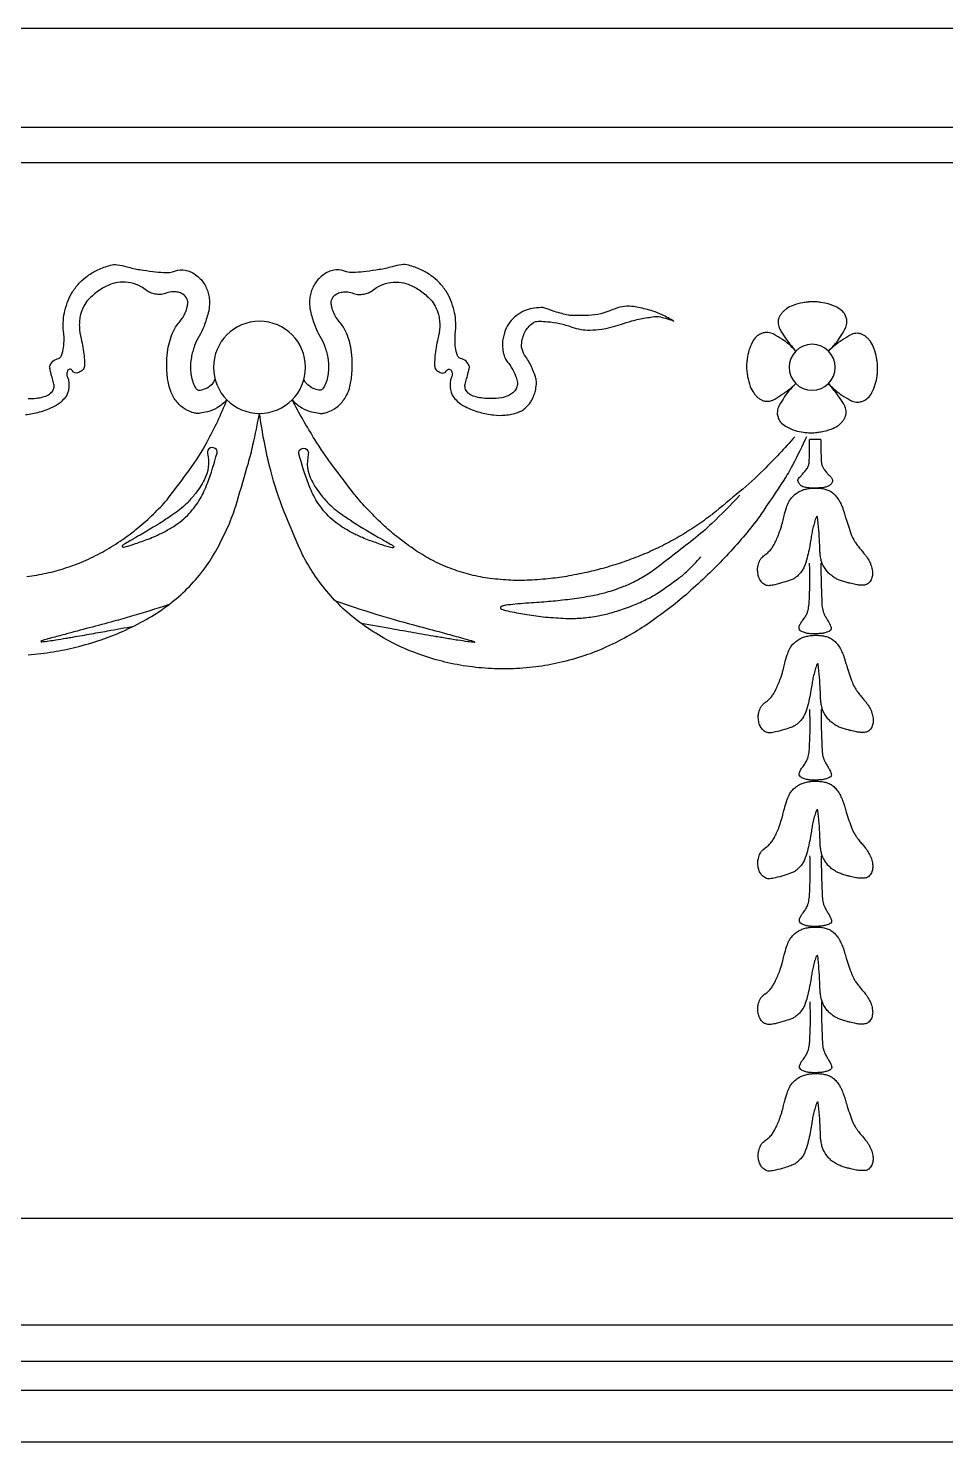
# Model space of a CAD drawing. Header units: millimetres. Extents: x 119.1 to 211.3, y 226 to 289.5.
# Drawn here: x 147.34 to 152.19, y 258.12 to 265.59 of the extents above; entities that cross this region are included whole.
import ezdxf

# ---------------------------------------------------------------- set-up
doc = ezdxf.new("R2010")
doc.units = ezdxf.units.MM

# ---------------------------------------------------------------- blocks, each defined once
blk = doc.blocks.new('BALMERREPEATH410A')
at = {"color": 0}
blk.add_line((-0.0468, -0.3809), (0.0142, -0.3809), dxfattribs=at)
for points in [[(-0.086, 0.086, -0.027333), (-0.1235, 0.1252, -0.03726), (-0.147, 0.1572, -0.008213), (-0.1737, 0.2014, -0.040004), (-0.1783, 0.211, -0.044963), (-0.1824, 0.2253, -0.040875), (-0.1841, 0.2416, -0.063878), (-0.1828, 0.2536, -0.04063), (-0.177, 0.2717, -0.095865), (-0.1616, 0.2951, -0.077592), (-0.1339, 0.3156, -0.045773), (-0.09, 0.3338, -0.04715), (-0.0449, 0.3433, -0.004209), (-0.0191, 0.3461, -0.020399), (-0.0138, 0.3464, -0.011423), (0.0015, 0.3462, -0.010921), (0.0174, 0.3454, -0.017709), (0.0241, 0.3447, -0.004835), (0.0483, 0.3409, -0.046988), (0.1008, 0.327, -0.064824), (0.1358, 0.3087, -0.029994), (0.149, 0.2982, -0.035146), (0.159, 0.2879, -0.037775), (0.1685, 0.2746, -0.041598), (0.1752, 0.2614, -0.060797), (0.1793, 0.2459, -0.064444), (0.1795, 0.2307, -0.044061), (0.1762, 0.2153, -0.045076), (0.1704, 0.201, -0.023888), (0.1651, 0.1918, -0.004866), (0.1367, 0.1484, -0.023067), (0.1173, 0.1222, -0.015728), (0.086, 0.086)], [(-0.086, -0.086, -0.027333), (-0.1252, -0.1235, -0.03726), (-0.1572, -0.147, -0.008213), (-0.2014, -0.1737, -0.040004), (-0.211, -0.1783, -0.044963), (-0.2253, -0.1824, -0.040875), (-0.2416, -0.1841, -0.063878), (-0.2536, -0.1828, -0.04063), (-0.2717, -0.177, -0.095865), (-0.2951, -0.1616, -0.077592), (-0.3156, -0.1339, -0.045773), (-0.3338, -0.09, -0.04715), (-0.3433, -0.0449, -0.004209), (-0.3461, -0.0191, -0.020399), (-0.3464, -0.0138, -0.011423), (-0.3462, 0.0015, -0.010921), (-0.3454, 0.0174, -0.017709), (-0.3447, 0.0241, -0.004835), (-0.3409, 0.0483, -0.046988), (-0.327, 0.1008, -0.064824), (-0.3087, 0.1358, -0.029994), (-0.2982, 0.149, -0.035146), (-0.2879, 0.159, -0.037775), (-0.2746, 0.1685, -0.041598), (-0.2614, 0.1752, -0.060797), (-0.2459, 0.1793, -0.064444), (-0.2307, 0.1795, -0.044061), (-0.2153, 0.1762, -0.045076), (-0.201, 0.1704, -0.023888), (-0.1918, 0.1651, -0.004866), (-0.1484, 0.1367, -0.023067), (-0.1222, 0.1173, -0.015728), (-0.086, 0.086)], [(0.086, 0.086, -0.027333), (0.1252, 0.1235, -0.03726), (0.1572, 0.147, -0.008213), (0.2014, 0.1737, -0.040004), (0.211, 0.1783, -0.044963), (0.2253, 0.1824, -0.040875), (0.2416, 0.1841, -0.063878), (0.2536, 0.1828, -0.04063), (0.2717, 0.177, -0.095865), (0.2951, 0.1616, -0.077592), (0.3156, 0.1339, -0.045773), (0.3338, 0.09, -0.04715), (0.3433, 0.0449, -0.004209), (0.3461, 0.0191, -0.020399), (0.3464, 0.0138, -0.011423), (0.3462, -0.0015, -0.010921), (0.3454, -0.0174, -0.017709), (0.3447, -0.0241, -0.004835), (0.3409, -0.0483, -0.046988), (0.327, -0.1008, -0.064824), (0.3087, -0.1358, -0.029994), (0.2982, -0.149, -0.035146), (0.2879, -0.159, -0.037775), (0.2746, -0.1685, -0.041598), (0.2614, -0.1752, -0.060797), (0.2459, -0.1793, -0.064444), (0.2307, -0.1795, -0.044061), (0.2153, -0.1762, -0.045076), (0.201, -0.1704, -0.023888), (0.1918, -0.1651, -0.004866), (0.1484, -0.1367, -0.023067), (0.1222, -0.1173, -0.015728), (0.086, -0.086)], [(0.086, -0.086, -0.027333), (0.1235, -0.1252, -0.03726), (0.147, -0.1572, -0.008213), (0.1737, -0.2014, -0.040004), (0.1783, -0.211, -0.044963), (0.1824, -0.2253, -0.040875), (0.1841, -0.2416, -0.063878), (0.1828, -0.2536, -0.04063), (0.177, -0.2717, -0.095865), (0.1616, -0.2951, -0.077592), (0.1339, -0.3156, -0.045773), (0.09, -0.3338, -0.04715), (0.0449, -0.3433, -0.004209), (0.0191, -0.3461, -0.020399), (0.0138, -0.3464, -0.011423), (-0.0015, -0.3462, -0.010921), (-0.0174, -0.3454, -0.017709), (-0.0241, -0.3447, -0.004835), (-0.0483, -0.3409, -0.046988), (-0.1008, -0.327, -0.064824), (-0.1358, -0.3087, -0.029994), (-0.149, -0.2982, -0.035146), (-0.159, -0.2879, -0.037775), (-0.1685, -0.2746, -0.041598), (-0.1752, -0.2614, -0.060797), (-0.1793, -0.2459, -0.064444), (-0.1795, -0.2307, -0.044061), (-0.1762, -0.2153, -0.045076), (-0.1704, -0.201, -0.023888), (-0.1651, -0.1918, -0.004866), (-0.1367, -0.1484, -0.023067), (-0.1173, -0.1222, -0.015728), (-0.086, -0.086)], [(-0.0468, -0.3809, -0.003286), (-0.0462, -0.402, -0.006789), (-0.0462, -0.4122, -0.006333), (-0.0478, -0.4879, -0.026939), (-0.0493, -0.5056, -0.052355), (-0.0533, -0.5215, -0.057257), (-0.06, -0.5349, -0.020144), (-0.0658, -0.5429, -0.0094), (-0.0791, -0.5595, -0.036806), (-0.09, -0.5707, 0.037145), (-0.1009, -0.5819, 0.140302), (-0.107, -0.5957, 0.141259), (-0.1048, -0.6105, 0.113225), (-0.096, -0.6222, 0.097426), (-0.0812, -0.6303, 0.020695), (-0.062, -0.6356, 0.036984), (-0.0509, -0.6373, 0.009153), (-0.041, -0.6379, 0.004245), (-0.0197, -0.6386, 0.023884), (0.0159, -0.6377, 0.032441), (0.0419, -0.6342, 0.104983), (0.0545, -0.6287, 0.079906), (0.0672, -0.6161, 0.115186), (0.0746, -0.5988, 0.204905), (0.0721, -0.5881, 0.053247), (0.0634, -0.5786, -0.037904), (0.0507, -0.5655, -0.011746), (0.0274, -0.5363, -0.048344), (0.0227, -0.5285, -0.055159), (0.0181, -0.5159, -0.041614), (0.0154, -0.4982, -0.005258), (0.0151, -0.4941, -0.000805), (0.0139, -0.467, -0.011926), (0.0131, -0.4292, -0.009343), (0.0142, -0.3809)], [(-0.0468, -1.0352, -0.001751), (-0.0465, -1.0577, -0.004457), (-0.0465, -1.0665, -0.009517), (-0.0516, -1.2513, -0.052937), (-0.0566, -1.2843, -0.02486), (-0.0619, -1.3008, -0.030937), (-0.0675, -1.3135, -0.023823), (-0.0731, -1.3229, 0.01279), (-0.0837, -1.3402, 0.034046), (-0.0989, -1.3712, 0.103634), (-0.101, -1.3824, 0.222066), (-0.0966, -1.3914, 0.100302), (-0.0776, -1.4011, 0.015934), (-0.0575, -1.406, 0.031622), (-0.0471, -1.4075, 0.006193), (-0.0284, -1.4089, 0.009313), (-0.0159, -1.4094, 0.012621), (-0.0036, -1.4093, 0.008262), (0.0153, -1.4084, 0.043174), (0.0256, -1.4069, 0.021728), (0.0456, -1.4012, 0.097155), (0.0628, -1.3914, 0.170843), (0.0685, -1.3814, 0.119741), (0.0679, -1.3696, 0.073834), (0.0597, -1.3523, 0.025883), (0.049, -1.3378, -0.034952), (0.0413, -1.327, -0.013815), (0.031, -1.3092, -0.026592), (0.0265, -1.2996, -0.031275), (0.0214, -1.2848, -0.031458), (0.0183, -1.2695, -0.008411), (0.0162, -1.2521, -0.010743), (0.0151, -1.2384, -0.004616), (0.015, -1.2364, -0.000205), (0.013, -1.1916, -0.011169), (0.0116, -1.1229, -0.008752), (0.0134, -1.0352)], [(-0.0477, -1.8088, -0.001751), (-0.0474, -1.8312, -0.004457), (-0.0474, -1.84, -0.009517), (-0.0525, -2.0249, -0.052937), (-0.0575, -2.0578, -0.02486), (-0.0628, -2.0743, -0.030937), (-0.0685, -2.0871, -0.023823), (-0.074, -2.0965, 0.01279), (-0.0846, -2.1138, 0.034046), (-0.0998, -2.1447, 0.103634), (-0.1019, -2.156, 0.222066), (-0.0975, -2.1649, 0.100302), (-0.0785, -2.1746, 0.015934), (-0.0584, -2.1796, 0.031622), (-0.048, -2.1811, 0.006193), (-0.0293, -2.1824, 0.009313), (-0.0169, -2.1829, 0.012621), (-0.0045, -2.1829, 0.008262), (0.0144, -2.182, 0.043174), (0.0247, -2.1804, 0.021728), (0.0446, -2.1747, 0.097155), (0.0619, -2.1649, 0.170843), (0.0676, -2.155, 0.119741), (0.067, -2.1431, 0.073834), (0.0588, -2.1258, 0.025883), (0.0481, -2.1114, -0.034952), (0.0404, -2.1006, -0.013815), (0.0301, -2.0828, -0.026592), (0.0256, -2.0732, -0.031275), (0.0205, -2.0583, -0.031458), (0.0174, -2.043, -0.008411), (0.0153, -2.0257, -0.010743), (0.0141, -2.012, -0.004616), (0.014, -2.01, -0.000205), (0.0121, -1.9652, -0.011169), (0.0107, -1.8965, -0.008752), (0.0124, -1.8088)], [(-0.0486, -2.5823, -0.001751), (-0.0483, -2.6048, -0.004457), (-0.0483, -2.6136, -0.009517), (-0.0534, -2.7984, -0.052937), (-0.0585, -2.8314, -0.02486), (-0.0637, -2.8479, -0.030937), (-0.0694, -2.8606, -0.023823), (-0.0749, -2.87, 0.01279), (-0.0855, -2.8873, 0.034046), (-0.1007, -2.9183, 0.103634), (-0.1028, -2.9295, 0.222066), (-0.0984, -2.9385, 0.100302), (-0.0794, -2.9482, 0.015934), (-0.0593, -2.9531, 0.031622), (-0.049, -2.9547, 0.006193), (-0.0302, -2.956, 0.009313), (-0.0178, -2.9565, 0.012621), (-0.0054, -2.9564, 0.008262), (0.0134, -2.9555, 0.043174), (0.0238, -2.954, 0.021728), (0.0437, -2.9483, 0.097155), (0.061, -2.9385, 0.170843), (0.0667, -2.9286, 0.119741), (0.0661, -2.9167, 0.073834), (0.0579, -2.8994, 0.025883), (0.0472, -2.885, -0.034952), (0.0395, -2.8741, -0.013815), (0.0292, -2.8564, -0.026592), (0.0246, -2.8467, -0.031275), (0.0196, -2.8319, -0.031458), (0.0165, -2.8166, -0.008411), (0.0144, -2.7992, -0.010743), (0.0132, -2.7855, -0.004616), (0.0131, -2.7835, -0.000205), (0.0112, -2.7387, -0.011169), (0.0098, -2.67, -0.008752), (0.0115, -2.5823)], [(-0.0495, -3.3559, -0.001751), (-0.0492, -3.3783, -0.004457), (-0.0492, -3.3872, -0.009517), (-0.0543, -3.572, -0.052937), (-0.0594, -3.605, -0.02486), (-0.0646, -3.6215, -0.030937), (-0.0703, -3.6342, -0.023823), (-0.0758, -3.6436, 0.01279), (-0.0864, -3.6609, 0.034046), (-0.1017, -3.6919, 0.103634), (-0.1037, -3.7031, 0.222066), (-0.0993, -3.712, 0.100302), (-0.0804, -3.7217, 0.015934), (-0.0602, -3.7267, 0.031622), (-0.0499, -3.7282, 0.006193), (-0.0312, -3.7295, 0.009313), (-0.0187, -3.73, 0.012621), (-0.0063, -3.73, 0.008262), (0.0125, -3.7291, 0.043174), (0.0229, -3.7275, 0.021728), (0.0428, -3.7218, 0.097155), (0.06, -3.7121, 0.170843), (0.0658, -3.7021, 0.119741), (0.0651, -3.6902, 0.073834), (0.057, -3.6729, 0.025883), (0.0463, -3.6585, -0.034952), (0.0386, -3.6477, -0.013815), (0.0283, -3.6299, -0.026592), (0.0237, -3.6203, -0.031275), (0.0187, -3.6054, -0.031458), (0.0156, -3.5902, -0.008411), (0.0135, -3.5728, -0.010743), (0.0123, -3.5591, -0.004616), (0.0122, -3.5571, -0.000205), (0.0103, -3.5123, -0.011169), (0.0089, -3.4436, -0.008752), (0.0106, -3.3559)]]:
    blk.add_lwpolyline(points, format="xyb", dxfattribs=at)
for points in [[(0.2488, -0.9915, -0.040961), (0.2303, -0.9765, -0.042564), (0.2153, -0.9592, -0.028837), (0.204, -0.9419, -0.022651), (0.1921, -0.9186, -0.007026), (0.1796, -0.8903, -0.013589), (0.1738, -0.8754, -0.008287), (0.1659, -0.8523, -0.008979), (0.1594, -0.8308, -0.013889), (0.1554, -0.8151, 0.007319), (0.1483, -0.7853, 0.019633), (0.1356, -0.7426, 0.026179), (0.1232, -0.7116, 0.060066), (0.1127, -0.6947, 0.044414), (0.0941, -0.6752, 0.041179), (0.0739, -0.6602, 0.047652), (0.0544, -0.6506, 0.032189), (0.0315, -0.6435, 0.033832), (0.009, -0.6396, 0.02348), (-0.0127, -0.6385, 0.020253), (-0.0378, -0.6393, 0.034608), (-0.0622, -0.6428, 0.038405), (-0.0834, -0.6491, 0.061397), (-0.1035, -0.6598, 0.05772), (-0.1215, -0.6758, 0.030967), (-0.1379, -0.6966, 0.040056), (-0.1481, -0.7143, 0.012528), (-0.1598, -0.7404, 0.019689), (-0.1661, -0.7575, 0.012183), (-0.1712, -0.7745, -0.007417), (-0.1793, -0.8024, -0.017284), (-0.209, -0.8887, -0.047059), (-0.2239, -0.9188, -0.01663), (-0.2349, -0.9352, -0.012124), (-0.2512, -0.9569, -0.013748), (-0.2662, -0.9748, 0.015336), (-0.2813, -0.9928, 0.028136), (-0.2918, -1.0079, 0.018331), (-0.3058, -1.0326, 0.052333), (-0.3121, -1.0485, 0.030025), (-0.3183, -1.0775, 0.074352), (-0.3184, -1.1007, 0.072444), (-0.3116, -1.1234, 0.116892), (-0.2958, -1.1435, 0.144796), (-0.2766, -1.1512, 0.036779), (-0.2524, -1.1517, 0.039267), (-0.23, -1.1488, 0.005221), (-0.2003, -1.1422, 0.009688), (-0.1844, -1.1381, 0.012302), (-0.1611, -1.1311, 0.013294), (-0.1399, -1.1235, 0.043426), (-0.1222, -1.1148, 0.031484), (-0.0999, -1.0993, 0.041122), (-0.0836, -1.084, 0.037734), (-0.0686, -1.0647, 0.036631), (-0.0553, -1.0411, 0.050248), (-0.0487, -1.0224, 0.020283), (-0.0438, -0.9978, 0.023505), (-0.0414, -0.9762, 0.009299), (-0.0408, -0.9608, -0.004545), (-0.0397, -0.9294, -0.017005), (-0.0289, -0.7916, -0.654939), (-0.024, -0.7901, -0.08856), (-0.0195, -0.7978, -0.025758), (-0.0102, -0.8272, -0.005212), (-0.0025, -0.8582, -0.011214), (0.0006, -0.8728, -0.011801), (0.003, -0.887, 0.005246), (0.0079, -0.9191, 0.020914), (0.0263, -1.008, 0.038551), (0.042, -1.0548, 0.047079), (0.0526, -1.0745, 0.043176), (0.0679, -1.0937, 0.040468), (0.089, -1.1125, 0.062169), (0.105, -1.1218, 0.018378), (0.1156, -1.1258, 0.005863), (0.1494, -1.1368, 0.018528), (0.1967, -1.1496, 0.031448), (0.2252, -1.1544, 0.130409), (0.2459, -1.1512, 0.106111), (0.2666, -1.1362, 0.075517), (0.2786, -1.1178, 0.066664), (0.2859, -1.094, 0.042883), (0.2881, -1.0669, 0.059758), (0.2856, -1.0475, 0.050986), (0.2757, -1.0202, 0.083216), (0.2655, -1.0057, 0.010084), (0.2569, -0.9974, 0.033109), (0.254, -0.9951, 0.010935), (0.2519, -0.9936, -0.007581)], [(0.2451, -1.7701, -0.040961), (0.2266, -1.7551, -0.042564), (0.2116, -1.7378, -0.028837), (0.2003, -1.7205, -0.022651), (0.1884, -1.6972, -0.007026), (0.1759, -1.6689, -0.013589), (0.1701, -1.654, -0.008287), (0.1622, -1.6309, -0.008979), (0.1557, -1.6094, -0.013889), (0.1517, -1.5937, 0.007319), (0.1446, -1.5639, 0.019633), (0.1319, -1.5212, 0.026179), (0.1195, -1.4902, 0.060066), (0.109, -1.4732, 0.044414), (0.0904, -1.4537, 0.041179), (0.0702, -1.4388, 0.047652), (0.0507, -1.4291, 0.032189), (0.0278, -1.422, 0.033832), (0.0053, -1.4182, 0.02348), (-0.0163, -1.417, 0.020253), (-0.0415, -1.4179, 0.034608), (-0.0659, -1.4214, 0.038405), (-0.0871, -1.4277, 0.061397), (-0.1072, -1.4384, 0.05772), (-0.1252, -1.4544, 0.030967), (-0.1416, -1.4752, 0.040056), (-0.1518, -1.4928, 0.012528), (-0.1635, -1.519, 0.019689), (-0.1698, -1.5361, 0.012183), (-0.1749, -1.553, -0.007417), (-0.183, -1.581, -0.017284), (-0.2127, -1.6673, -0.047059), (-0.2276, -1.6974, -0.01663), (-0.2386, -1.7138, -0.012124), (-0.2549, -1.7354, -0.013748), (-0.2699, -1.7534, 0.015336), (-0.285, -1.7714, 0.028136), (-0.2955, -1.7865, 0.018331), (-0.3095, -1.8111, 0.052333), (-0.3158, -1.827, 0.030025), (-0.322, -1.8561, 0.074352), (-0.3221, -1.8793, 0.072444), (-0.3153, -1.902, 0.116892), (-0.2995, -1.9221, 0.144796), (-0.2803, -1.9298, 0.036779), (-0.2561, -1.9303, 0.039267), (-0.2337, -1.9274, 0.005221), (-0.204, -1.9208, 0.009688), (-0.1881, -1.9167, 0.012302), (-0.1648, -1.9097, 0.013294), (-0.1436, -1.9021, 0.043426), (-0.1259, -1.8934, 0.031484), (-0.1036, -1.8779, 0.041122), (-0.0873, -1.8625, 0.037734), (-0.0723, -1.8433, 0.036631), (-0.059, -1.8196, 0.050248), (-0.0524, -1.801, 0.020283), (-0.0475, -1.7763, 0.023505), (-0.0451, -1.7548, 0.009299), (-0.0445, -1.7394, -0.004545), (-0.0434, -1.7079, -0.017005), (-0.0326, -1.5702, -0.654939), (-0.0277, -1.5686, -0.08856), (-0.0232, -1.5764, -0.025758), (-0.0139, -1.6058, -0.005212), (-0.0062, -1.6368, -0.011214), (-0.0031, -1.6513, -0.011801), (-0.0007, -1.6656, 0.005246), (0.0042, -1.6976, 0.020914), (0.0226, -1.7866, 0.038551), (0.0383, -1.8334, 0.047079), (0.0489, -1.8531, 0.043176), (0.0642, -1.8722, 0.040468), (0.0853, -1.8911, 0.062169), (0.1013, -1.9003, 0.018378), (0.1119, -1.9044, 0.005863), (0.1457, -1.9153, 0.018528), (0.193, -1.9282, 0.031448), (0.2215, -1.933, 0.130409), (0.2422, -1.9297, 0.106111), (0.2629, -1.9147, 0.075517), (0.2749, -1.8964, 0.066664), (0.2822, -1.8726, 0.042883), (0.2844, -1.8455, 0.059758), (0.2819, -1.826, 0.050986), (0.272, -1.7988, 0.083216), (0.2618, -1.7843, 0.010084), (0.2532, -1.7759, 0.033109), (0.2503, -1.7736, 0.010935), (0.2482, -1.7722, -0.007581)], [(0.2473, -2.5415, -0.040961), (0.2289, -2.5264, -0.042564), (0.2138, -2.5092, -0.028837), (0.2026, -2.4919, -0.022651), (0.1906, -2.4685, -0.007026), (0.1782, -2.4402, -0.013589), (0.1724, -2.4254, -0.008287), (0.1645, -2.4023, -0.008979), (0.158, -2.3808, -0.013889), (0.154, -2.3651, 0.007319), (0.1468, -2.3352, 0.019633), (0.1341, -2.2926, 0.026179), (0.1217, -2.2616, 0.060066), (0.1112, -2.2446, 0.044414), (0.0926, -2.2251, 0.041179), (0.0725, -2.2102, 0.047652), (0.053, -2.2005, 0.032189), (0.0301, -2.1934, 0.033832), (0.0076, -2.1896, 0.02348), (-0.0141, -2.1884, 0.020253), (-0.0392, -2.1893, 0.034608), (-0.0636, -2.1928, 0.038405), (-0.0849, -2.1991, 0.061397), (-0.1049, -2.2098, 0.05772), (-0.1229, -2.2258, 0.030967), (-0.1393, -2.2465, 0.040056), (-0.1495, -2.2642, 0.012528), (-0.1612, -2.2904, 0.019689), (-0.1676, -2.3074, 0.012183), (-0.1727, -2.3244, -0.007417), (-0.1808, -2.3524, -0.017284), (-0.2105, -2.4387, -0.047059), (-0.2254, -2.4687, -0.01663), (-0.2363, -2.4852, -0.012124), (-0.2526, -2.5068, -0.013748), (-0.2677, -2.5248, 0.015336), (-0.2827, -2.5428, 0.028136), (-0.2933, -2.5579, 0.018331), (-0.3073, -2.5825, 0.052333), (-0.3136, -2.5984, 0.030025), (-0.3198, -2.6275, 0.074352), (-0.3198, -2.6507, 0.072444), (-0.313, -2.6734, 0.116892), (-0.2973, -2.6934, 0.144796), (-0.278, -2.7012, 0.036779), (-0.2539, -2.7017, 0.039267), (-0.2314, -2.6988, 0.005221), (-0.2017, -2.6921, 0.009688), (-0.1858, -2.6881, 0.012302), (-0.1625, -2.6811, 0.013294), (-0.1413, -2.6735, 0.043426), (-0.1237, -2.6648, 0.031484), (-0.1014, -2.6493, 0.041122), (-0.085, -2.6339, 0.037734), (-0.07, -2.6146, 0.036631), (-0.0567, -2.591, 0.050248), (-0.0502, -2.5724, 0.020283), (-0.0453, -2.5477, 0.023505), (-0.0429, -2.5262, 0.009299), (-0.0422, -2.5108, -0.004545), (-0.0411, -2.4793, -0.017005), (-0.0304, -2.3415, -0.654939), (-0.0255, -2.34, -0.08856), (-0.0209, -2.3478, -0.025758), (-0.0116, -2.3771, -0.005212), (-0.0039, -2.4082, -0.011214), (-0.0008, -2.4227, -0.011801), (0.0016, -2.437, 0.005246), (0.0065, -2.469, 0.020914), (0.0249, -2.558, 0.038551), (0.0405, -2.6047, 0.047079), (0.0512, -2.6245, 0.043176), (0.0665, -2.6436, 0.040468), (0.0876, -2.6625, 0.062169), (0.1036, -2.6717, 0.018378), (0.1142, -2.6757, 0.005863), (0.1479, -2.6867, 0.018528), (0.1952, -2.6996, 0.031448), (0.2237, -2.7044, 0.130409), (0.2444, -2.7011, 0.106111), (0.2651, -2.6861, 0.075517), (0.2772, -2.6678, 0.066664), (0.2845, -2.644, 0.042883), (0.2866, -2.6168, 0.059758), (0.2842, -2.5974, 0.050986), (0.2743, -2.5702, 0.083216), (0.264, -2.5556, 0.010084), (0.2554, -2.5473, 0.033109), (0.2526, -2.545, 0.010935), (0.2504, -2.5436, -0.007581)], [(0.2479, -3.3127, -0.040961), (0.2295, -3.2976, -0.042564), (0.2144, -3.2804, -0.028837), (0.2032, -3.2631, -0.022651), (0.1912, -3.2397, -0.007026), (0.1788, -3.2114, -0.013589), (0.173, -3.1965, -0.008287), (0.1651, -3.1735, -0.008979), (0.1586, -3.1519, -0.013889), (0.1546, -3.1363, 0.007319), (0.1474, -3.1064, 0.019633), (0.1347, -3.0638, 0.026179), (0.1223, -3.0328, 0.060066), (0.1118, -3.0158, 0.044414), (0.0932, -2.9963, 0.041179), (0.0731, -2.9813, 0.047652), (0.0536, -2.9717, 0.032189), (0.0307, -2.9646, 0.033832), (0.0082, -2.9608, 0.02348), (-0.0135, -2.9596, 0.020253), (-0.0386, -2.9604, 0.034608), (-0.063, -2.9639, 0.038405), (-0.0843, -2.9703, 0.061397), (-0.1043, -2.9809, 0.05772), (-0.1223, -2.997, 0.030967), (-0.1387, -3.0177, 0.040056), (-0.1489, -3.0354, 0.012528), (-0.1606, -3.0615, 0.019689), (-0.1669, -3.0786, 0.012183), (-0.172, -3.0956, -0.007417), (-0.1802, -3.1236, -0.017284), (-0.2099, -3.2098, -0.047059), (-0.2248, -3.2399, -0.01663), (-0.2357, -3.2563, -0.012124), (-0.252, -3.278, -0.013748), (-0.2671, -3.296, 0.015336), (-0.2821, -3.3139, 0.028136), (-0.2927, -3.3291, 0.018331), (-0.3067, -3.3537, 0.052333), (-0.3129, -3.3696, 0.030025), (-0.3192, -3.3987, 0.074352), (-0.3192, -3.4218, 0.072444), (-0.3124, -3.4446, 0.116892), (-0.2966, -3.4646, 0.144796), (-0.2774, -3.4723, 0.036779), (-0.2533, -3.4729, 0.039267), (-0.2308, -3.4699, 0.005221), (-0.2011, -3.4633, 0.009688), (-0.1852, -3.4593, 0.012302), (-0.1619, -3.4522, 0.013294), (-0.1407, -3.4446, 0.043426), (-0.1231, -3.4359, 0.031484), (-0.1008, -3.4204, 0.041122), (-0.0844, -3.4051, 0.037734), (-0.0694, -3.3858, 0.036631), (-0.0561, -3.3622, 0.050248), (-0.0496, -3.3435, 0.020283), (-0.0446, -3.3189, 0.023505), (-0.0423, -3.2973, 0.009299), (-0.0416, -3.282, -0.004545), (-0.0405, -3.2505, -0.017005), (-0.0298, -3.1127, -0.654939), (-0.0249, -3.1112, -0.08856), (-0.0203, -3.119, -0.025758), (-0.011, -3.1483, -0.005212), (-0.0033, -3.1793, -0.011214), (-0.0002, -3.1939, -0.011801), (0.0022, -3.2081, 0.005246), (0.0071, -3.2402, 0.020914), (0.0255, -3.3291, 0.038551), (0.0411, -3.3759, 0.047079), (0.0518, -3.3957, 0.043176), (0.0671, -3.4148, 0.040468), (0.0882, -3.4336, 0.062169), (0.1042, -3.4429, 0.018378), (0.1148, -3.4469, 0.005863), (0.1485, -3.4579, 0.018528), (0.1958, -3.4708, 0.031448), (0.2243, -3.4756, 0.130409), (0.245, -3.4723, 0.106111), (0.2657, -3.4573, 0.075517), (0.2778, -3.4389, 0.066664), (0.2851, -3.4151, 0.042883), (0.2872, -3.388, 0.059758), (0.2848, -3.3686, 0.050986), (0.2749, -3.3414, 0.083216), (0.2646, -3.3268, 0.010084), (0.256, -3.3185, 0.033109), (0.2532, -3.3162, 0.010935), (0.2511, -3.3147, -0.007581)], [(0.2455, -4.0874, -0.040961), (0.227, -4.0723, -0.042564), (0.2119, -4.0551, -0.028837), (0.2007, -4.0378, -0.022651), (0.1887, -4.0144, -0.007026), (0.1763, -3.9861, -0.013589), (0.1705, -3.9712, -0.008287), (0.1626, -3.9482, -0.008979), (0.1561, -3.9267, -0.013889), (0.1521, -3.911, 0.007319), (0.145, -3.8811, 0.019633), (0.1323, -3.8385, 0.026179), (0.1199, -3.8075, 0.060066), (0.1094, -3.7905, 0.044414), (0.0908, -3.771, 0.041179), (0.0706, -3.756, 0.047652), (0.0511, -3.7464, 0.032189), (0.0282, -3.7393, 0.033832), (0.0057, -3.7355, 0.02348), (-0.016, -3.7343, 0.020253), (-0.0411, -3.7351, 0.034608), (-0.0655, -3.7387, 0.038405), (-0.0868, -3.745, 0.061397), (-0.1068, -3.7556, 0.05772), (-0.1248, -3.7717, 0.030967), (-0.1412, -3.7924, 0.040056), (-0.1514, -3.8101, 0.012528), (-0.1631, -3.8362, 0.019689), (-0.1694, -3.8533, 0.012183), (-0.1745, -3.8703, -0.007417), (-0.1826, -3.8983, -0.017284), (-0.2123, -3.9845, -0.047059), (-0.2273, -4.0146, -0.01663), (-0.2382, -4.0311, -0.012124), (-0.2545, -4.0527, -0.013748), (-0.2695, -4.0707, 0.015336), (-0.2846, -4.0886, 0.028136), (-0.2952, -4.1038, 0.018331), (-0.3092, -4.1284, 0.052333), (-0.3154, -4.1443, 0.030025), (-0.3217, -4.1734, 0.074352), (-0.3217, -4.1965, 0.072444), (-0.3149, -4.2193, 0.116892), (-0.2991, -4.2393, 0.144796), (-0.2799, -4.2471, 0.036779), (-0.2557, -4.2476, 0.039267), (-0.2333, -4.2446, 0.005221), (-0.2036, -4.238, 0.009688), (-0.1877, -4.234, 0.012302), (-0.1644, -4.2269, 0.013294), (-0.1432, -4.2193, 0.043426), (-0.1255, -4.2106, 0.031484), (-0.1032, -4.1951, 0.041122), (-0.0869, -4.1798, 0.037734), (-0.0719, -4.1605, 0.036631), (-0.0586, -4.1369, 0.050248), (-0.0521, -4.1183, 0.020283), (-0.0471, -4.0936, 0.023505), (-0.0448, -4.072, 0.009299), (-0.0441, -4.0567, -0.004545), (-0.043, -4.0252, -0.017005), (-0.0323, -3.8874, -0.654939), (-0.0274, -3.8859, -0.08856), (-0.0228, -3.8937, -0.025758), (-0.0135, -3.923, -0.005212), (-0.0058, -3.9541, -0.011214), (-0.0027, -3.9686, -0.011801), (-0.0003, -3.9828, 0.005246), (0.0046, -4.0149, 0.020914), (0.023, -4.1038, 0.038551), (0.0387, -4.1506, 0.047079), (0.0493, -4.1704, 0.043176), (0.0646, -4.1895, 0.040468), (0.0857, -4.2084, 0.062169), (0.1017, -4.2176, 0.018378), (0.1123, -4.2216, 0.005863), (0.146, -4.2326, 0.018528), (0.1934, -4.2455, 0.031448), (0.2219, -4.2503, 0.130409), (0.2425, -4.247, 0.106111), (0.2632, -4.232, 0.075517), (0.2753, -4.2136, 0.066664), (0.2826, -4.1898, 0.042883), (0.2848, -4.1627, 0.059758), (0.2823, -4.1433, 0.050986), (0.2724, -4.1161, 0.083216), (0.2621, -4.1015, 0.010084), (0.2535, -4.0932, 0.033109), (0.2507, -4.0909, 0.010935), (0.2486, -4.0894, -0.007581)]]:
    blk.add_lwpolyline(points, format="xyb", close=True, dxfattribs=at)
blk.add_circle((0, 0), 0.1217, dxfattribs=at)
blk = doc.blocks.new('BALMERREPEATH410B')
at = {"color": 0, "flags": 128}
for points in [[(-6.6924, 4.7429, -0.028798), (-6.6296, 4.7777, -0.040072), (-6.5815, 4.7963, -0.015539), (-6.5042, 4.8167, -0.035644), (-6.4697, 4.822, -0.128766), (-6.369, 4.8045, 0.099242), (-6.2407, 4.7744, 0.011536), (-6.1532, 4.7735, 0.04868), (-6.1325, 4.7758, 0.012755), (-6.1008, 4.7834, 0.009857), (-6.0602, 4.795, 0.023254), (-6.0332, 4.8047, -0.026624), (-6.0096, 4.813, -0.081303), (-5.99, 4.8154, -0.033795), (-5.943, 4.8103, -0.062203), (-5.9013, 4.7975, -0.054644), (-5.8585, 4.7723, -0.073276), (-5.825, 4.7386, -0.069422), (-5.8011, 4.6945, -0.055123), (-5.7871, 4.6397, -0.072421), (-5.7873, 4.5965, -0.025521), (-5.7942, 4.563, -0.05332), (-5.7999, 4.5476, -0.053878), (-5.8135, 4.5266, 0.036971), (-5.8342, 4.4968, 0.032597), (-5.8553, 4.4549, 0.050027), (-5.8644, 4.4257, 0.102646), (-5.8644, 4.403, 0.092851), (-5.8548, 4.3799, 0.076926), (-5.8407, 4.3641, 0.064803), (-5.8193, 4.3507, 0.062414), (-5.7803, 4.3386, 0.045958), (-5.7252, 4.3338, 0.027689), (-5.6821, 4.3364, 0.033923), (-5.6475, 4.3428, 0.0582), (-5.6169, 4.3546, 0.092509), (-5.6006, 4.3674, 0.113234), (-5.5893, 4.3885, 0.119747), (-5.5887, 4.4111, 0.026313), (-5.5962, 4.4388, -0.022209), (-5.6053, 4.4716, -0.006231), (-5.6105, 4.4958, -0.024933), (-5.6114, 4.5019, -0.147392), (-5.6106, 4.5063, -0.030697), (-5.5996, 4.5245, -0.188535), (-5.5706, 4.544, 0.233883), (-5.5483, 4.5619, 0.060321), (-5.5415, 4.5829, 0.030856), (-5.536, 4.6255, 0.04788), (-5.5378, 4.691, -0.053374), (-5.5387, 4.7497, -0.037769), (-5.5305, 4.799, -0.03334), (-5.5133, 4.853, -0.051523), (-5.4881, 4.9017, -0.046407), (-5.4501, 4.9493, -0.048235), (-5.4097, 4.984, -0.041564), (-5.3564, 5.0151, -0.047335), (-5.2904, 5.0393, -0.091249), (-5.2538, 5.0421, -0.046538), (-5.2026, 5.0317, 0.034602), (-5.1341, 5.016, 0.007793), (-5.0656, 5.0064, 0.009568), (-5.0096, 5.0006, 0.110459), (-4.9467, 5.0091, -0.135284), (-4.8947, 5.0135, -0.057805), (-4.8675, 5.0051, -0.054438), (-4.8414, 4.9901, -0.038855), (-4.8159, 4.9682, -0.046732), (-4.7982, 4.9467, -0.040943), (-4.7832, 4.9202, -0.04158), (-4.7729, 4.8919, -0.040992), (-4.7675, 4.8634, -0.038228), (-4.7667, 4.8322, -0.048613), (-4.7732, 4.7879, -0.029273), (-4.7954, 4.7169, -0.047028), (-4.821, 4.6647, 0.048867), (-4.8454, 4.6143, 0.045887), (-4.8624, 4.5507, 0.049239), (-4.8668, 4.4896, 0.038585), (-4.8634, 4.4566, 0.034636), (-4.8543, 4.4208, 0.067651), (-4.8392, 4.3899, 0.143554), (-4.8265, 4.3793, 0.157517), (-4.8163, 4.3783, 0.049053), (-4.7857, 4.3882, 0.086419), (-4.7575, 4.4067, 0.08407), (-4.7366, 4.4344)], [(-3.2791, 4.3338, -0.027689), (-3.3222, 4.3364, -0.033923), (-3.3568, 4.3428, -0.0582), (-3.3874, 4.3546, -0.092509), (-3.4037, 4.3674, -0.113234), (-3.415, 4.3885, -0.119747), (-3.4156, 4.4111, -0.026313), (-3.4081, 4.4388, 0.022209), (-3.399, 4.4716, 0.006231), (-3.3938, 4.4958, 0.024933), (-3.3928, 4.5019, 0.147392), (-3.3937, 4.5063, 0.030697), (-3.4047, 4.5245, 0.188535), (-3.4337, 4.544, -0.233883), (-3.456, 4.5619, -0.060321), (-3.4627, 4.5829, -0.030856), (-3.4683, 4.6255, -0.04788), (-3.4665, 4.691, 0.053374), (-3.4656, 4.7497, 0.037769), (-3.4738, 4.799, 0.03334), (-3.491, 4.853, 0.051523), (-3.5162, 4.9017, 0.046407), (-3.5542, 4.9493, 0.048235), (-3.5946, 4.984, 0.041564), (-3.6479, 5.0151, 0.047335), (-3.7139, 5.0393, 0.091249), (-3.7505, 5.0421, 0.046538), (-3.8017, 5.0317, -0.034602), (-3.8702, 5.016, -0.007793), (-3.9387, 5.0064, -0.009568), (-3.9947, 5.0006, -0.110459), (-4.0576, 5.0091, 0.135284), (-4.1095, 5.0135, 0.057805), (-4.1367, 5.0051, 0.054438), (-4.1629, 4.9901, 0.038855), (-4.1883, 4.9682, 0.046732), (-4.2061, 4.9467, 0.040943), (-4.2211, 4.9202, 0.04158), (-4.2314, 4.8919, 0.040992), (-4.2368, 4.8634, 0.038228), (-4.2376, 4.8322, 0.048613), (-4.231, 4.7879, 0.029273), (-4.2089, 4.7169, 0.047028), (-4.1833, 4.6647, -0.048867), (-4.1589, 4.6143, -0.045887), (-4.1419, 4.5507, -0.049239), (-4.1374, 4.4896, -0.038585), (-4.1409, 4.4566, -0.034636), (-4.15, 4.4208, -0.067651), (-4.1651, 4.3899, -0.143554), (-4.1778, 4.3793, -0.157517), (-4.1879, 4.3783, -0.049053), (-4.2186, 4.3882, -0.086419), (-4.2468, 4.4067, -0.08407), (-4.2677, 4.4344)], [(-4.6742, 4.3275, -0.065529), (-4.7261, 4.2858, -0.078948), (-4.7773, 4.2648, -0.015225), (-4.8171, 4.2567, -0.048663), (-4.8297, 4.2557, -0.066908), (-4.8488, 4.2588, -0.036027), (-4.8823, 4.2715, -0.091176), (-4.9273, 4.3034, -0.077928), (-4.9645, 4.3559, -0.057403), (-4.9797, 4.3981, -0.036851), (-4.9906, 4.4669, -0.058769), (-4.9864, 4.5941, -0.073782), (-4.9566, 4.6912, -0.069956), (-4.9221, 4.7433, 0.083013), (-4.8941, 4.788, 0.037155), (-4.8841, 4.8185, 0.05521), (-4.8812, 4.8399, 0.150683), (-4.8895, 4.8693, 0.144435), (-4.9136, 4.89, 0.066611), (-4.9394, 4.8977, 0.062682), (-4.968, 4.8986, 0.079034), (-4.9997, 4.8905, -0.095989), (-5.0261, 4.8847, -0.048762), (-5.0533, 4.8866, -0.051277), (-5.0784, 4.8936, -0.08845), (-5.099, 4.9062, 0.061597), (-5.1276, 4.9259, 0.066783), (-5.1819, 4.9455, 0.068563), (-5.238, 4.9498, 0.076139), (-5.2879, 4.9391, 0.060091), (-5.345, 4.9091, 0.040908), (-5.4, 4.864, 0.07025), (-5.4256, 4.8312, 0.027876), (-5.4414, 4.7999, 0.045399), (-5.4482, 4.7793, 0.034064), (-5.4531, 4.7492, 0.030034), (-5.4543, 4.7145, 0.056751), (-5.4452, 4.6499, -0.040261), (-5.4293, 4.5594, -0.019112), (-5.4271, 4.5173, -0.043529), (-5.4284, 4.4988, -0.167265), (-5.4341, 4.4881, -0.070413), (-5.4574, 4.4718, -0.399678), (-5.4907, 4.4818, 0.624999), (-5.5173, 4.4801, 0.046259), (-5.5207, 4.4689, 0.076342), (-5.5211, 4.4618, 0.08541), (-5.517, 4.4469, -0.067226), (-5.5111, 4.4283, -0.056626), (-5.5092, 4.3977, -0.057846), (-5.5142, 4.3681, -0.080198), (-5.5239, 4.3478, -0.050399), (-5.547, 4.3207, -0.07656), (-5.5881, 4.2918, -0.045817), (-5.6662, 4.2617, -0.041247), (-5.7385, 4.2475, -0.049198), (-5.8003, 4.2466, -0.062452), (-5.868, 4.2611, -0.099603), (-5.9057, 4.2833, -0.037888), (-5.9281, 4.3067, -0.051827), (-5.9412, 4.3265, -0.033672), (-5.954, 4.3558, -0.038494), (-5.9615, 4.3827, -0.042884), (-5.9654, 4.4196, -0.070998), (-5.9627, 4.4419, -0.025437), (-5.9585, 4.4549, -0.008034), (-5.9424, 4.4951, -0.055223), (-5.9094, 4.5544, 0.082219), (-5.8894, 4.5955, 0.088013), (-5.8868, 4.6183, 0.05316), (-5.8931, 4.6555, 0.050216), (-5.9049, 4.6856, 0.053519), (-5.9216, 4.7109, 0.070385), (-5.9476, 4.7348, 0.118188), (-5.9675, 4.7424, 0.03954), (-5.9812, 4.7431, 0.012869), (-6.0232, 4.7408, 0.067415), (-6.1527, 4.7127, -0.092503), (-6.2483, 4.6968, -0.026821), (-6.3093, 4.7014, -0.032042), (-6.3595, 4.7111, -0.019857), (-6.4106, 4.7267, 0.017102), (-6.4699, 4.7451, 0.017669), (-6.5061, 4.7536, 0.008858), (-6.5792, 4.7668, 0.092348), (-6.6211, 4.7658, 0.051477), (-6.6924, 4.7429)], [(-4.3301, 4.3275, 0.065529), (-4.2782, 4.2858, 0.078948), (-4.227, 4.2648, 0.015225), (-4.1872, 4.2567, 0.048663), (-4.1745, 4.2557, 0.066908), (-4.1554, 4.2588, 0.036027), (-4.122, 4.2715, 0.091176), (-4.077, 4.3034, 0.077928), (-4.0398, 4.3559, 0.057403), (-4.0246, 4.3981, 0.036851), (-4.0136, 4.4669, 0.058769), (-4.0179, 4.5941, 0.073782), (-4.0477, 4.6912, 0.069956), (-4.0822, 4.7433, -0.083013), (-4.1101, 4.788, -0.037155), (-4.1202, 4.8185, -0.05521), (-4.1231, 4.8399, -0.150683), (-4.1148, 4.8693, -0.144435), (-4.0907, 4.89, -0.066611), (-4.0649, 4.8977, -0.062682), (-4.0363, 4.8986, -0.079034), (-4.0046, 4.8905, 0.095989), (-3.9782, 4.8847, 0.048762), (-3.951, 4.8866, 0.051277), (-3.9259, 4.8936, 0.08845), (-3.9053, 4.9062, -0.061597), (-3.8767, 4.9259, -0.066783), (-3.8224, 4.9455, -0.068563), (-3.7663, 4.9498, -0.076139), (-3.7164, 4.9391, -0.060091), (-3.6593, 4.9091, -0.040908), (-3.6043, 4.864, -0.07025), (-3.5787, 4.8312, -0.027876), (-3.5629, 4.7999, -0.045399), (-3.5561, 4.7793, -0.034064), (-3.5512, 4.7492, -0.030034), (-3.55, 4.7145, -0.056751), (-3.5591, 4.6499, 0.040261), (-3.5749, 4.5594, 0.019112), (-3.5772, 4.5173, 0.043529), (-3.5759, 4.4988, 0.167265), (-3.5702, 4.4881, 0.070413), (-3.5469, 4.4718, 0.399678), (-3.5136, 4.4818, -0.624999), (-3.487, 4.4801, -0.046259), (-3.4835, 4.4689, -0.076342), (-3.4832, 4.4618, -0.08541), (-3.4873, 4.4469, 0.067226), (-3.4932, 4.4283, 0.056626), (-3.4951, 4.3977, 0.057846), (-3.49, 4.3681, 0.080198), (-3.4804, 4.3478, 0.050399), (-3.4573, 4.3207, 0.07656), (-3.4162, 4.2918, 0.045817), (-3.3381, 4.2617, 0.041247), (-3.2658, 4.2475, 0.049198)], [(-7.3312, 4.1327, 0.015975), (-7.1652, 3.9563, 0.022787), (-7.0396, 3.8421, 0.001196), (-6.8957, 3.7232, 0.011334), (-6.8802, 3.711, 0.014928), (-6.7968, 3.6524, 0.014631), (-6.7084, 3.5978, 0.017088), (-6.6202, 3.5507, 0.016214), (-6.5242, 3.5075, 0.014557), (-6.429, 3.4714, 0.014117), (-6.3288, 3.4399, 0.014135), (-6.2322, 3.4154, 0.012775), (-6.124, 3.3941, 0.017571), (-6.0284, 3.3813, 0.014819), (-5.9143, 3.3734, 0.023937), (-5.8179, 3.3742, 0.020683), (-5.707, 3.3851, 0.02922), (-5.6071, 3.4051, 0.028964), (-5.5094, 3.4369, 0.026878), (-5.4141, 3.4801, 0.027861), (-5.3273, 3.5315, 0.018209), (-5.2344, 3.5989, 0.022126), (-5.1627, 3.6603, 0.013567), (-5.0802, 3.7417, 0.016519), (-5.0166, 3.8125, 0.01139), (-5.003, 3.8296, 0.001329), (-4.89, 3.9782, 0.023543), (-4.7943, 4.1179, 0.016498), (-4.6742, 4.3275)], [(-3.2732, 3.3934, -0.022763), (-3.3765, 3.4113, -0.022804), (-3.4777, 3.4385, -0.025752), (-3.5733, 3.4744, -0.023987), (-3.6717, 3.523, -0.020929), (-3.7651, 3.5801, -0.021933), (-3.8493, 3.6421, -0.019941), (-3.9321, 3.7144, -0.021131), (-4.0044, 3.7889, -0.019725), (-4.022, 3.8102, -0.002976), (-4.1318, 3.9567, -0.036644), (-4.2262, 4.1058, -0.0264), (-4.3301, 4.3275)], [(-7.392, 4.1327, 0.014229), (-7.3194, 3.9828, 0.025495), (-7.2724, 3.9027, 0.002943), (-7.1516, 3.7213, 0.015697), (-7.1277, 3.6881, 0.013334), (-7.0479, 3.59, 0.012569), (-6.958, 3.4906, 0.011429), (-6.87, 3.4021, 0.010375), (-6.7689, 3.3089, 0.015828), (-6.6775, 3.2331, 0.013137), (-6.5622, 3.1483, 0.023604), (-6.4609, 3.0846, 0.02013), (-6.336, 3.0207, 0.027469), (-6.2215, 2.9752, 0.024518), (-6.0887, 2.9379, 0.025524), (-5.9618, 2.9155, 0.024264), (-5.8267, 2.9055, 0.0247), (-5.6953, 2.9085, 0.024178), (-5.562, 2.9247, 0.026488), (-5.4351, 2.9534, 0.025381), (-5.3065, 2.9969, 0.028314), (-5.1898, 3.051, 0.026771), (-5.0734, 3.1213, 0.03008), (-4.966, 3.2042, 0.033037), (-4.8784, 3.2914, 0.028716), (-4.798, 3.3942, 0.030521), (-4.7343, 3.4992, 0.019965), (-4.718, 3.5335, 0.003455), (-4.6331, 3.7357, 0.0361), (-4.5613, 3.9531, 0.02675), (-4.5021, 4.2562)], [(-3.279, 2.9789, -0.018606), (-3.4126, 2.9953, -0.021983), (-3.5313, 3.0197, -0.019136), (-3.6649, 3.0589, -0.025109), (-3.7776, 3.1031, -0.021568), (-3.9034, 3.1665, -0.031538), (-4.0121, 3.2367, -0.032296), (-4.1087, 3.3182, -0.034361), (-4.1955, 3.4139, -0.037366), (-4.262, 3.5125, -0.020956), (-4.3282, 3.6407, -0.027946), (-4.3683, 3.7413, -0.00854), (-4.3839, 3.7909, -0.002108), (-4.4431, 3.993, -0.014901), (-4.4676, 4.0888, -0.008618), (-4.5021, 4.2562)]]:
    blk.add_lwpolyline(points, format="xyb", dxfattribs=at)
at = {"color": 0}
blk.add_circle((-4.5021, 4.4996), 0.2434, dxfattribs=at)

msp = doc.modelspace()

# ---------------------------------------------------------------- linework, layer by layer
at = {"color": 0}
for p, q in [((128.6257, 265.594), (159.4946, 265.594)), ((128.6257, 265.0709), (159.4946, 265.0709)), ((128.6257, 264.8848), (159.4946, 264.8848)), ((128.6257, 259.3017), (159.4946, 259.3017)), ((128.6257, 258.7387), (159.4946, 258.7387)), ((128.6257, 258.5455), (159.4946, 258.5455)), ((128.6257, 258.3923), (159.4946, 258.3923)), ((128.6257, 258.1201), (159.4946, 258.1201))]:
    msp.add_line(p, q, dxfattribs=at)
at = {"color": 0, "flags": 128}
for points in [[(148.3344, 263.3663, 0.826146), (148.288, 263.3454, -0.182679), (148.2699, 263.2051, -0.024245), (148.2465, 263.1658, -0.022647), (148.2176, 263.1262, -0.026843), (148.1779, 263.082, -0.032477), (148.1411, 263.0496, -0.02082), (148.0676, 262.9976, -0.011757), (147.9318, 262.9144, -0.005041), (147.8848, 262.8877, 0.007847), (147.8547, 262.8704, 0.020168), (147.84, 262.8608, 0.083413), (147.837, 262.8578, 0.230018), (147.8366, 262.8557, 0.129555), (147.8384, 262.8527, 0.252183), (147.8447, 262.851, 0.027913), (147.8981, 262.8659, 0.006416), (147.9657, 262.89, 0.011932), (148.0016, 262.9043, 0.01994), (148.0565, 262.9303, 0.020003), (148.1089, 262.9604, 0.032472), (148.1514, 262.9912, 0.031529), (148.1908, 263.0283, 0.0277), (148.2227, 263.0664, 0.02974), (148.2481, 263.105, 0.021445), (148.2688, 263.1448, 0.020299), (148.2871, 263.1884, 0.024017), (148.3378, 263.3477, 0.221804)], [(148.7738, 263.3627, -0.826146), (148.8203, 263.3417, 0.182679), (148.8383, 263.2014, 0.024245), (148.8618, 263.1621, 0.022647), (148.8907, 263.1226, 0.026843), (148.9303, 263.0783, 0.032477), (148.9672, 263.0459, 0.02082), (149.0406, 262.994, 0.011757), (149.1765, 262.9107, 0.005041), (149.2235, 262.884, -0.007847), (149.2536, 262.8667, -0.020168), (149.2683, 262.8571, -0.083413), (149.2713, 262.8541, -0.230018), (149.2716, 262.8521, -0.129555), (149.2698, 262.8491, -0.252183), (149.2635, 262.8473, -0.027913), (149.2102, 262.8623, -0.006416), (149.1425, 262.8863, -0.011932), (149.1067, 262.9006, -0.01994), (149.0518, 262.9266, -0.020003), (148.9993, 262.9568, -0.032472), (148.9568, 262.9876, -0.031529), (148.9175, 263.0246, -0.0277), (148.8856, 263.0627, -0.02974), (148.8601, 263.1014, -0.021445), (148.8394, 263.1411, -0.020299), (148.8211, 263.1848, -0.024017), (148.7705, 263.344, -0.221804)]]:
    msp.add_lwpolyline(points, format="xyb", close=True, dxfattribs=at)
for points in [[(151.1004, 263.1247, -0.014404), (150.9525, 262.9754, -0.023559), (150.8555, 262.8913, -0.004045), (150.6422, 262.7261, -0.027052), (150.6089, 262.7035, -0.020153), (150.54, 262.6656, -0.023726), (150.4789, 262.6387, -0.020363), (150.3942, 262.6101, -0.025415), (150.3246, 262.5934, -0.011077), (150.227, 262.5774, -0.010788), (150.1263, 262.5655, -0.008608), (150.0273, 262.5576, 0.007509), (149.9139, 262.5488, 0.011084), (149.8646, 262.5431, 0.032064), (149.8478, 262.5397, 0.13635), (149.8363, 262.5329, 0.345069), (149.8358, 262.5271, 0.172569), (149.8418, 262.5224, 0.029062), (149.8848, 262.5108, 0.00501), (149.9329, 262.5012, 0.005838), (149.9744, 262.494, 0.016343), (150.0744, 262.4809, 0.01547), (150.1807, 262.4739, 0.0265), (150.2617, 262.4753, 0.026277), (150.3428, 262.4854, 0.02235), (150.411, 262.5007, 0.018637), (150.491, 262.5256, 0.01914), (150.5735, 262.5584, 0.022363), (150.6416, 262.5922, 0.024198), (150.671, 262.6104, 0.006437), (150.7773, 262.6856, 0.034429), (150.8236, 262.7244, 0.020293), (150.8944, 262.7983)], [(148.9637, 262.5663, 0.004902), (149.1709, 262.498, 0.010574), (149.2678, 262.4693, 0.000717), (149.5446, 262.3941, -0.002185), (149.6354, 262.3692, -0.001869), (149.6824, 262.3559, -0.010736), (149.6905, 262.3534, -0.072117), (149.6992, 262.349, -0.55115), (149.6992, 262.3473, -0.151229), (149.6961, 262.3466, -0.014642), (149.6649, 262.3502, -0.001034), (149.6101, 262.3582, -0.003685), (149.5948, 262.3606, -0.000623), (149.5261, 262.3719, -0.001426), (149.4961, 262.377, -0.00045), (149.4951, 262.3771, -0.000004), (149.3758, 262.3978, -0.001112), (149.2621, 262.4179, -0.000777), (149.0996, 262.4471)], [(148.0798, 262.5446, -0.003565), (147.8865, 262.485, -0.007444), (147.7933, 262.4585, -0.000943), (147.5332, 262.3893, 0.003462), (147.4625, 262.3701, 0.003205), (147.426, 262.3596, 0.011702), (147.4161, 262.3565, 0.052945), (147.4067, 262.3521, 0.527823), (147.4066, 262.3508, 0.18121), (147.4089, 262.3501, 0.01841), (147.4313, 262.3523, 0.001838), (147.4696, 262.3576, 0.0045), (147.4852, 262.36, 0.000748), (147.5395, 262.3689, 0.001686), (147.5636, 262.3729, 0.000619), (147.5645, 262.3731, 0.000006), (147.6616, 262.39, 0.001534), (147.7593, 262.4074, 0.001088), (147.8971, 262.4326)]]:
    msp.add_lwpolyline(points, format="xyb", dxfattribs=at)

# ---------------------------------------------------------------- block references
at = {"color": 0, "xscale": -1}
for name, p in [('BALMERREPEATH410B', (144.0602, 259.3017)), ('BALMERREPEATH410A', (151.4826, 263.8013))]:
    msp.add_blockref(name, p, dxfattribs=at)

doc.saveas('drawing.dxf')
